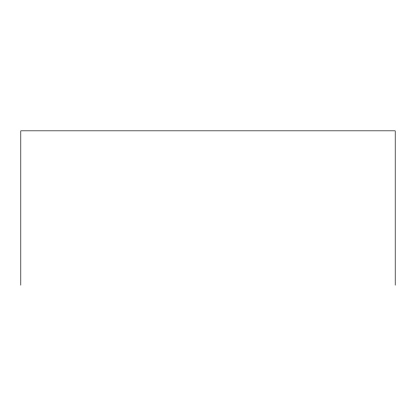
<?xml version="1.0" encoding="UTF-8"?>
<svg xmlns="http://www.w3.org/2000/svg" width="416" height="416" viewBox="0 0 416 416"><rect width="100%" height="100%" fill="white"/><g stroke="black" fill="none" stroke-linecap="round" stroke-linejoin="round"><path stroke-width="0.62" d="M395.2 285.168L395.2 130.832L20.8 130.832L20.8 285.168"/></g></svg>
